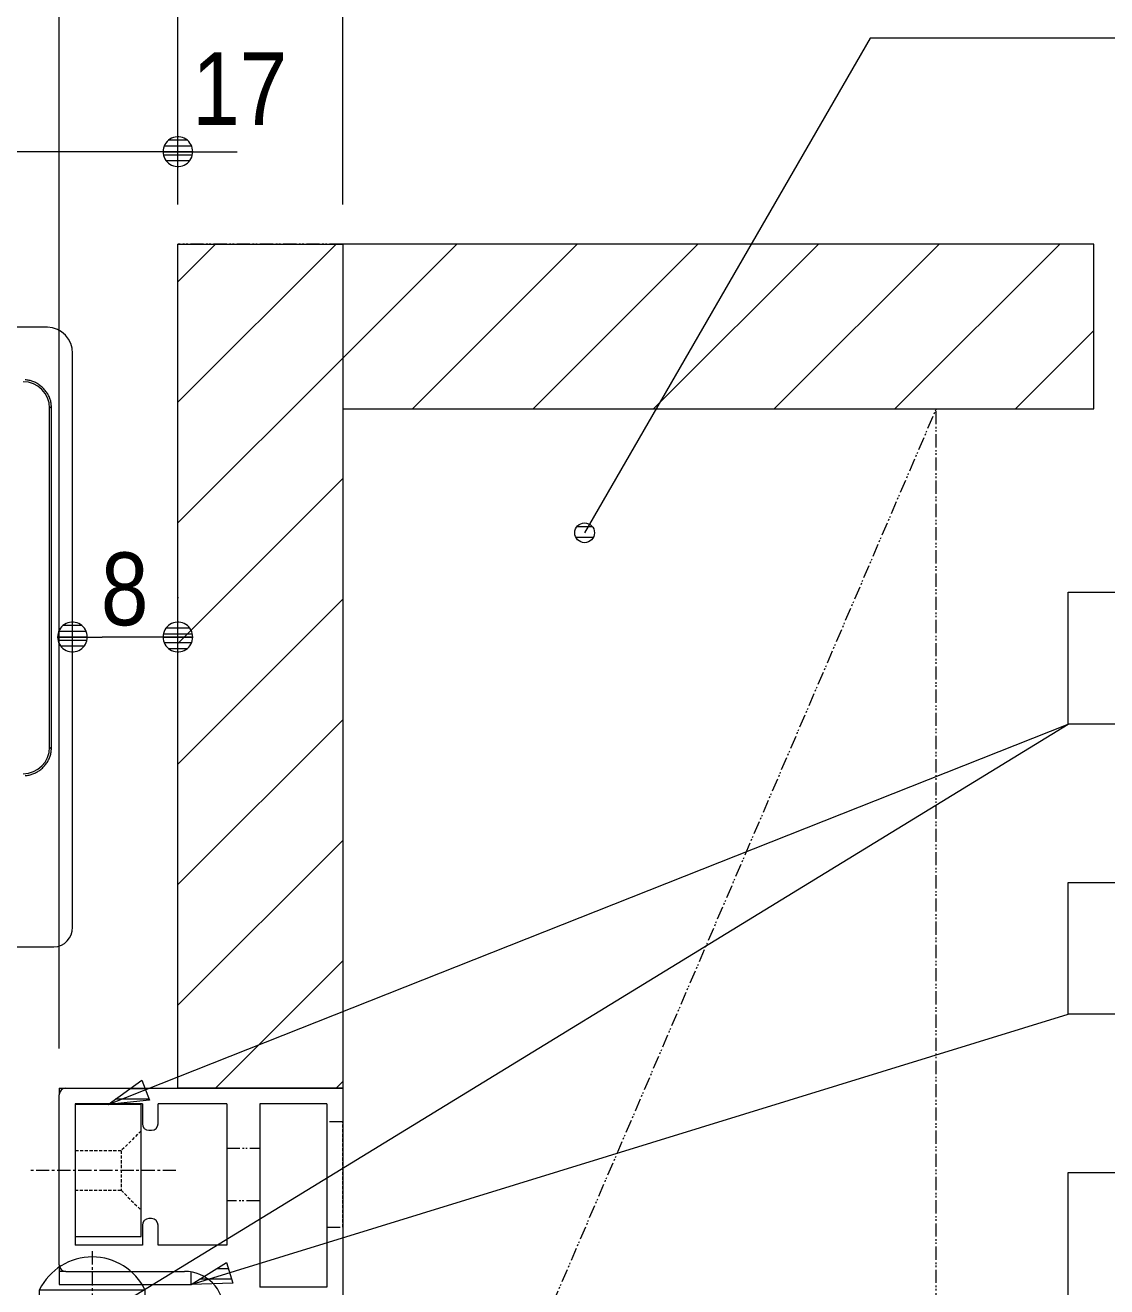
# Model space of a CAD drawing. Units: millimetres, scale not verified. Extents: x -4547 to 4547, y -2284 to 2284.
# Drawn here: x -1711 to -1301, y 1226.7 to 1705 of the extents above; entities that cross this region are included whole.
import ezdxf
from ezdxf.enums import TextEntityAlignment as Align

# ---------------------------------------------------------------- set-up
doc = ezdxf.new("R2010")
doc.units = ezdxf.units.MM
doc.header["$LTSCALE"] = 20
for name, pattern in [('CHAIN1', [8, 5, -1, 1, -1]), ('DASHED1', [1.8, 1.2, -0.6]), ('DOUBLE_CHAIN1', [8.8, 5, -1, 0.6, -0.6, 0.6, -1])]:
    doc.linetypes.add(name, pattern=pattern)
for name, color, linetype, lineweight in [('0-0_3一般', 7, 'Continuous', 9), ('0-1_2寸法-2', 7, 'Continuous', 9), ('0-2_0', 7, 'Continuous', 9), ('0-3_2寸法-1', 7, 'Continuous', 9), ('0-4_2寸法-3', 7, 'Continuous', 9)]:
    doc.layers.add(name, color=color, linetype=linetype, lineweight=lineweight)
doc.styles.add('ＭＳ Ｐゴシック', font='')
doc.styles.get('ＭＳ Ｐゴシック').set_extended_font_data('MS PGothic')

# ---------------------------------------------------------------- blocks, each defined once
blk = doc.blocks.new('_Dot')
at = {"layer": '0-2_0'}
for p, q in [((-10, 0), (-20, 0)), ((9.78, 2), (-9.78, 2)), ((7.99, 6), (-7.99, 6)), ((9.16, -3.98), (-9.16, -3.98)), ((6, -7.98), (-6, -7.98))]:
    blk.add_line(p, q, dxfattribs=at)
for points in [[(10, 0), (9.92, 1.25), (9.69, 2.49), (9.3, 3.68), (8.76, 4.82), (8.09, 5.88), (7.29, 6.85), (6.37, 7.71), (5.36, 8.44), (4.26, 9.05), (3.09, 9.51), (1.87, 9.82), (0.63, 9.98), (-0.63, 9.98), (-1.87, 9.82), (-3.09, 9.51), (-4.26, 9.05), (-5.36, 8.44), (-6.37, 7.71), (-7.29, 6.85), (-8.09, 5.88), (-8.76, 4.82), (-9.3, 3.68), (-9.69, 2.49), (-9.92, 1.25), (-10, 0), (0, 0)], [(-10, 0), (-9.92, -1.25), (-9.69, -2.49), (-9.3, -3.68), (-8.76, -4.82), (-8.09, -5.88), (-7.29, -6.85), (-6.37, -7.71), (-5.36, -8.44), (-4.26, -9.05), (-3.09, -9.51), (-1.87, -9.82), (-0.63, -9.98), (0.63, -9.98), (1.87, -9.82), (3.09, -9.51), (4.26, -9.05), (5.36, -8.44), (6.37, -7.71), (7.29, -6.85), (8.09, -5.88), (8.76, -4.82), (9.3, -3.68), (9.69, -2.49), (9.92, -1.25), (10, 0), (0, 0)]]:
    blk.add_lwpolyline(points, close=True, dxfattribs=at)
blk = doc.blocks.new('グループ-62')
at = {"layer": '0-0_3一般'}
for p, q in [((-6530, 25915), (-7030, 25915)), ((-7030, 25915), (-7030, 24915)), ((-6530, 24915), (-6530, 25915)), ((-7030, 24915), (-6530, 24915))]:
    blk.add_line(p, q, dxfattribs=at)
at = {"layer": '0-0_3一般', "linetype": 'DASHED1'}
for p, q in [((-6530, 25715), (-6680, 25565)), ((-6680, 25565), (-7030, 25565)), ((-7030, 25265), (-6680, 25265))]:
    blk.add_line(p, q, dxfattribs=at)
at = {"layer": '0-0_3一般', "linetype": 'CHAIN1'}
blk.add_line((-6265.7, 25415), (-7365.7, 25415), dxfattribs=at)
at = {"layer": '0-0_3一般', "linetype": 'DASHED1'}
blk.add_lwpolyline([(-6680, 25565), (-6680, 25265), (-6530, 25115)], dxfattribs=at)
blk = doc.blocks.new('グループ-67')
at = {"layer": '0-0_3一般', "linetype": 'DOUBLE_CHAIN1'}
for p, q in [((-6250, 26040), (-6250, 32440)), ((-5000, 32440), (-6250, 32440)), ((693.9, 32440), (-5000, 32440)), ((-5000, 32440), (-5000, 31190)), ((-5000, 31190), (-5000, 26040)), ((-5000, 31190), (693.9, 31190)), ((-5000, 20690), (-500, 31190)), ((-500, 20690), (-500, 31190)), ((-5000, 26040), (-6250, 26040))]:
    blk.add_line(p, q, dxfattribs=at)
at = {"layer": '0-0_3一般'}
for p, q in [((-6250, 32154.8), (-5964.8, 32440)), ((-6250, 31240.4), (-5050.4, 32440)), ((-5000, 31576), (-4136, 32440)), ((-4471.6, 31190), (-3221.6, 32440)), ((-3557.2, 31190), (-2307.2, 32440)), ((-2642.8, 31190), (-1392.8, 32440)), ((-1728.4, 31190), (-478.4, 32440)), ((-814, 31190), (436, 32440)), ((100.4, 31190), (693.9, 31783.5)), ((-6250, 30326), (-5000, 31576)), ((-6250, 29411.6), (-5000, 30661.6)), ((-6250, 28497.2), (-5000, 29747.2)), ((-6250, 27582.8), (-5000, 28832.8)), ((-6250, 26668.4), (-5000, 27918.4)), ((-5964, 26040), (-5000, 27004)), ((-5049.6, 26040), (-5000, 26089.6))]:
    blk.add_line(p, q, dxfattribs=at)
for points in [[(-5000, 32440), (-5000, 31190), (-5000, 26040), (-6250, 26040), (-6250, 32440)], [(693.9, 32440), (-5000, 32440), (-5000, 31190), (693.9, 31190)]]:
    blk.add_lwpolyline(points, close=True, dxfattribs=at)
blk = doc.blocks.new('グループ-72')
at = {"layer": '0-0_3一般', "linetype": 'DOUBLE_CHAIN1'}
for p, q in [((-7150, 26040), (-7100, 26040)), ((-7150, 26040), (-7150, 25990)), ((-5000, 25785), (-5120, 25785)), ((-5880, 25585), (-5630, 25585)), ((-5630, 25185), (-5880, 25185)), ((-5120, 24985), (-5000, 24985)), ((-7150, 24700), (-7150, 24650)), ((-7100, 24650), (-7150, 24650)), ((-5900, 18890), (-5900, 18840)), ((-5300, 18890), (-5300, 18840)), ((-5850, 18840), (-5900, 18840)), ((-5350, 18840), (-5300, 18840))]:
    blk.add_line(p, q, dxfattribs=at)
at = {"layer": '0-0_3一般'}
for p, q in [((-7100, 26040), (-5000, 26040)), ((-5000, 26040), (-5000, 20690)), ((-7150, 24700), (-7150, 25990)), ((-6520, 25920), (-7030, 25920)), ((-7030, 25920), (-7030, 24850)), ((-6520, 25920), (-6520, 25770)), ((-5880, 25920), (-6400, 25920)), ((-6400, 25770), (-6400, 25920)), ((-5880, 25920), (-5880, 24850)), ((-5630, 25920), (-5630, 24530)), ((-5120, 25920), (-5630, 25920)), ((-6470, 25720), (-6450, 25720)), ((-6520, 25000), (-6520, 24850)), ((-6450, 25050), (-6470, 25050)), ((-6400, 24850), (-6400, 25000)), ((-6520, 24850), (-7030, 24850)), ((-5880, 24850), (-6400, 24850)), ((-7100, 24650), (-6200, 24650)), ((-5900, 24350), (-5900, 24330)), ((-5900, 24330), (-5654.8, 24330)), ((-5900, 20990), (-5900, 18890)), ((-5654.8, 20990), (-5900, 20990)), ((-5470, 20690), (-5730, 20690)), ((-5780, 20640), (-5780, 19390)), ((-5420, 20590), (-5420, 20640)), ((-5370, 20540), (-5300, 20540)), ((-5370, 20040), (-5300, 20040)), ((-5300, 20040), (-5300, 18890)), ((-5420, 19390), (-5420, 19990)), ((-5730, 19340), (-5470, 19340)), ((-5850, 18840), (-5350, 18840))]:
    blk.add_line(p, q, dxfattribs=at)
at = {"layer": '0-0_3一般', "linetype": 'DASHED1'}
blk.add_line((-5000, 24985), (-5000, 25785), dxfattribs=at)
at = {"layer": '0-0_3一般', "linetype": 'CHAIN1'}
for p, q in [((-5503, 24300), (-5657, 24300)), ((-5580, 24223), (-5580, 24377)), ((-5580, 20943), (-5580, 21097)), ((-5657, 21020), (-5503, 21020))]:
    blk.add_line(p, q, dxfattribs=at)
at = {"layer": '0-0_3一般'}
for points in [[(-5120, 25920), (-5120, 24530), (-5630, 24530)], [(-5505.2, 24330), (-5200, 24330), (-5200, 20990), (-5505.2, 20990)], [(-5000, 20690), (-5300, 20690), (-5300, 20540)]]:
    blk.add_lwpolyline(points, dxfattribs=at)
for centre, radius, start, end in [((-7100, 25990), 50, 90, 180), ((-6470, 25770), 50, 180, 270), ((-6450, 25770), 50, 270, 0), ((-6470, 25000), 50, 90, 180), ((-6450, 25000), 50, 0, 90), ((-7100, 24700), 50, 180, 270), ((-6200, 24350), 300, 0, 90), ((-5654.8, 24350), 20, 270, 326.25101), ((-5580, 24300), 70, 90, 146.25101), ((-5580, 24300), 70, 33.74899, 90), ((-5505.2, 24350), 20, 213.74899, 270), ((-5654.8, 20970), 20, 33.74899, 90), ((-5580, 21020), 70, 213.74899, 270), ((-5580, 21020), 70, 270, 326.25101), ((-5505.2, 20970), 20, 90, 146.25101), ((-5730, 20640), 50, 90, 180), ((-5470, 20640), 50, 0, 90), ((-5370, 20590), 50, 180, 270), ((-5370, 19990), 50, 90, 180), ((-5730, 19390), 50, 180, 270), ((-5470, 19390), 50, 270, 0), ((-5850, 18890), 50, 180, 270), ((-5350, 18890), 50, 270, 0)]:
    blk.add_arc(centre, radius, start, end, dxfattribs=at)
blk = doc.blocks.new('グループ-74')
at = {"layer": '0-0_3一般'}
for p, q in [((-7240, 31810), (-19460, 31810)), ((-7050, 27310), (-7050, 31610)), ((-7401.7, 31409.4), (-7409.5, 31410)), ((-7223.6, 31196), (-7209.5, 31210)), ((-7223.6, 28624), (-7223.6, 31196)), ((-7209.5, 28610), (-7209.5, 31210)), ((-7209.5, 28610), (-7223.6, 28624)), ((-7210.1, 28602.2), (-7209.5, 28610)), ((-7050, 27260), (-7050, 27310)), ((-19460, 27110), (-7240, 27110)), ((-7240, 27110), (-7190, 27110))]:
    blk.add_line(p, q, dxfattribs=at)
for points in [[(-7209.5, 31210), (-7210.1, 31217.8), (-7210.9, 31225.5), (-7211.9, 31233.1), (-7213.3, 31240.6), (-7214.9, 31248.1), (-7216.8, 31255.4), (-7219, 31262.6), (-7221.4, 31269.7), (-7224.2, 31276.7), (-7227.1, 31283.6), (-7230.4, 31290.5), (-7234, 31297.2), (-7237.8, 31303.8), (-7241.9, 31310.3), (-7246.2, 31316.7), (-7250.9, 31323.1), (-7255.8, 31329.3), (-7261, 31335.4), (-7266.4, 31341.4), (-7272.2, 31347.3), (-7278.1, 31353.1), (-7284.1, 31358.5), (-7290.2, 31363.7), (-7296.4, 31368.6), (-7302.8, 31373.3), (-7309.2, 31377.6), (-7315.7, 31381.7), (-7322.3, 31385.5), (-7329, 31389.1), (-7335.9, 31392.4), (-7342.8, 31395.3), (-7349.8, 31398.1), (-7356.9, 31400.5), (-7364.1, 31402.7), (-7371.4, 31404.6), (-7378.9, 31406.2), (-7386.4, 31407.6), (-7394, 31408.6), (-7401.7, 31409.4)], [(-7409.5, 28410), (-7401.7, 28410.6), (-7394, 28411.4), (-7386.4, 28412.4), (-7378.9, 28413.8), (-7371.4, 28415.4), (-7364.1, 28417.3), (-7356.9, 28419.5), (-7349.8, 28421.9), (-7342.8, 28424.7), (-7335.9, 28427.6), (-7329, 28430.9), (-7322.3, 28434.5), (-7315.7, 28438.3), (-7309.2, 28442.4), (-7302.8, 28446.7), (-7296.4, 28451.4), (-7290.2, 28456.3), (-7284.1, 28461.5), (-7278.1, 28466.9), (-7272.2, 28472.7), (-7266.4, 28478.6), (-7261, 28484.6), (-7255.8, 28490.7), (-7250.9, 28496.9), (-7246.2, 28503.3), (-7241.9, 28509.7), (-7237.8, 28516.2), (-7234, 28522.8), (-7230.4, 28529.5), (-7227.1, 28536.4), (-7224.2, 28543.3), (-7221.4, 28550.3), (-7219, 28557.4), (-7216.8, 28564.6), (-7214.9, 28571.9), (-7213.3, 28579.4), (-7211.9, 28586.9), (-7210.9, 28594.5), (-7210.1, 28602.2)]]:
    blk.add_lwpolyline(points, dxfattribs=at)
for centre, radius, start, end in [((-7245, 31615), 195.1, 358.5312, 88.5312), ((-7423.6, 31195.9), 200, 0.02044, 89.97956), ((-7423.6, 28624.1), 200, 270.02044, 359.97956), ((-7195, 27255), 145.1, 271.97493, 1.97493)]:
    blk.add_arc(centre, radius, start, end, dxfattribs=at)
blk = doc.blocks.new('グループ-75')
at = {"layer": '0-0_3一般'}
for p, q in [((-7150, 24650), (-7150, 24550)), ((-6150, 24550), (-6150, 24650)), ((-7150, 24550), (-6150, 24550))]:
    blk.add_line(p, q, dxfattribs=at)
for name in ['グループ-67', 'グループ-74', 'グループ-72', 'グループ-62']:
    blk.add_blockref(name, (0, 0), dxfattribs=at)
blk = doc.blocks.new('グループ-78')
at = {"layer": '0-0_3一般', "linetype": 'CHAIN1'}
blk.add_line((-6900, 24802.7), (-6900, 24422.7), dxfattribs=at)
at = {"layer": '0-0_3一般'}
blk.add_line((-6500, 24510), (-6499.8, 24510), dxfattribs=at)
blk.add_lwpolyline([(-7300, 24510), (-6500, 24510), (-6500, 24460), (-7300, 24460)], close=True, dxfattribs=at)
for start, end in [(25.98923, 153.75109), (153.75109, 154.01077)]:
    blk.add_arc((-6900, 24315), 445, start, end, dxfattribs=at)
blk = doc.blocks.new('グループ-82')
at = {"layer": '0-0_3一般'}
for name in ['グループ-75', 'グループ-78']:
    blk.add_blockref(name, (0, 0), dxfattribs=at)

msp = doc.modelspace()

# ---------------------------------------------------------------- linework, layer by layer
at = {"layer": '0-1_2寸法-2'}
for p, q in [((-1653.12, 1637), (-1653.12, 1672)), ((-1653.12, 1657), (-1738.12, 1657)), ((-1641.87, 1657), (-1630.61, 1657))]:
    msp.add_line(p, q, dxfattribs=at)
at = {"layer": '0-3_2寸法-1'}
for p, q in [((-1590.62, 1637), (-1590.62, 1897)), ((-1698.12, 1317), (-1698.12, 1822)), ((-1698.12, 1317), (-1698.12, 1822)), ((-1653.12, 1637), (-1653.12, 1747)), ((-1693.12, 1488), (-1692.92, 1488)), ((-1653.12, 1488), (-1652.92, 1488)), ((-1664.38, 1473), (-1681.87, 1473))]:
    msp.add_line(p, q, dxfattribs=at)
at = {"layer": '0-4_2寸法-3'}
for p, q in [((-1495.94, 1514.77), (-1501.95, 1514.77)), ((-1495.63, 1510.77), (-1502.26, 1510.77)), ((-1684.06, 1214.5), (-1315.62, 1440)), ((-1679.63, 1295.75), (-1315.62, 1440)), ((-1648.12, 1227.5), (-1315.62, 1330)), ((-1665.61, 1301.75), (-1671.37, 1301.75)), ((-1664.08, 1297.75), (-1676.87, 1297.75)), ((-1632.81, 1229.5), (-1644.92, 1229.5)), ((-1634.03, 1233.5), (-1638.52, 1233.5))]:
    msp.add_line(p, q, dxfattribs=at)
msp.add_lwpolyline([(-1242.54, 1700), (-1390.71, 1700), (-1498.94, 1512.53)], dxfattribs=at)
for points in [[(-1131.67, 1440), (-1315.63, 1440), (-1315.63, 1490), (-1131.67, 1490)], [(-1103.02, 1330), (-1315.63, 1330), (-1315.63, 1380), (-1103.02, 1380)], [(-1663.94, 1297.4), (-1679.63, 1295.75), (-1666.87, 1305.02)], [(-1663.94, 1297.4), (-1679.63, 1295.75), (-1666.87, 1305.02)], [(-935.9, 1220), (-1315.63, 1220), (-1315.63, 1270), (-935.9, 1270)], [(-1632.37, 1228.05), (-1648.12, 1227.5), (-1634.75, 1235.86)], [(-1632.37, 1228.05), (-1648.12, 1227.5), (-1634.75, 1235.86)]]:
    msp.add_lwpolyline(points, close=True, dxfattribs=at)
msp.add_circle((-1498.94, 1512.53), 3.75, dxfattribs=at)
msp.add_circle((-1498.94, 1512.53), 3.75, dxfattribs=at)

# ---------------------------------------------------------------- block references
at = {"layer": '0-0_3一般', "xscale": 0.05, "yscale": 0.05}
msp.add_blockref('グループ-82', (-1340.62, 0), dxfattribs=at)
at = {"layer": '0-1_2寸法-2', "xscale": 0.5627563, "yscale": 0.5627563, "rotation": 180}
msp.add_blockref('_Dot', (-1653.12, 1657), dxfattribs=at)
at = {"layer": '0-3_2寸法-1', "xscale": 0.5627563, "yscale": 0.5627563, "rotation": 180}
msp.add_blockref('_Dot', (-1693.12, 1473), dxfattribs=at)
at = {"layer": '0-3_2寸法-1', "xscale": 0.5627563, "yscale": 0.5627563}
msp.add_blockref('_Dot', (-1653.12, 1473), dxfattribs=at)

# ---------------------------------------------------------------- texts
at = {"layer": '0-1_2寸法-2', "style": 'ＭＳ Ｐゴシック', "width": 0.9}
msp.add_text('17', height=27.57, dxfattribs=at).set_placement((-1647.75, 1658.86), align=Align.BOTTOM_LEFT)
at = {"layer": '0-3_2寸法-1', "style": 'ＭＳ Ｐゴシック', "width": 0.9}
msp.add_text('8', height=27.57, dxfattribs=at).set_placement((-1682.35, 1469.21), align=Align.BOTTOM_LEFT)

doc.saveas('drawing.dxf')
